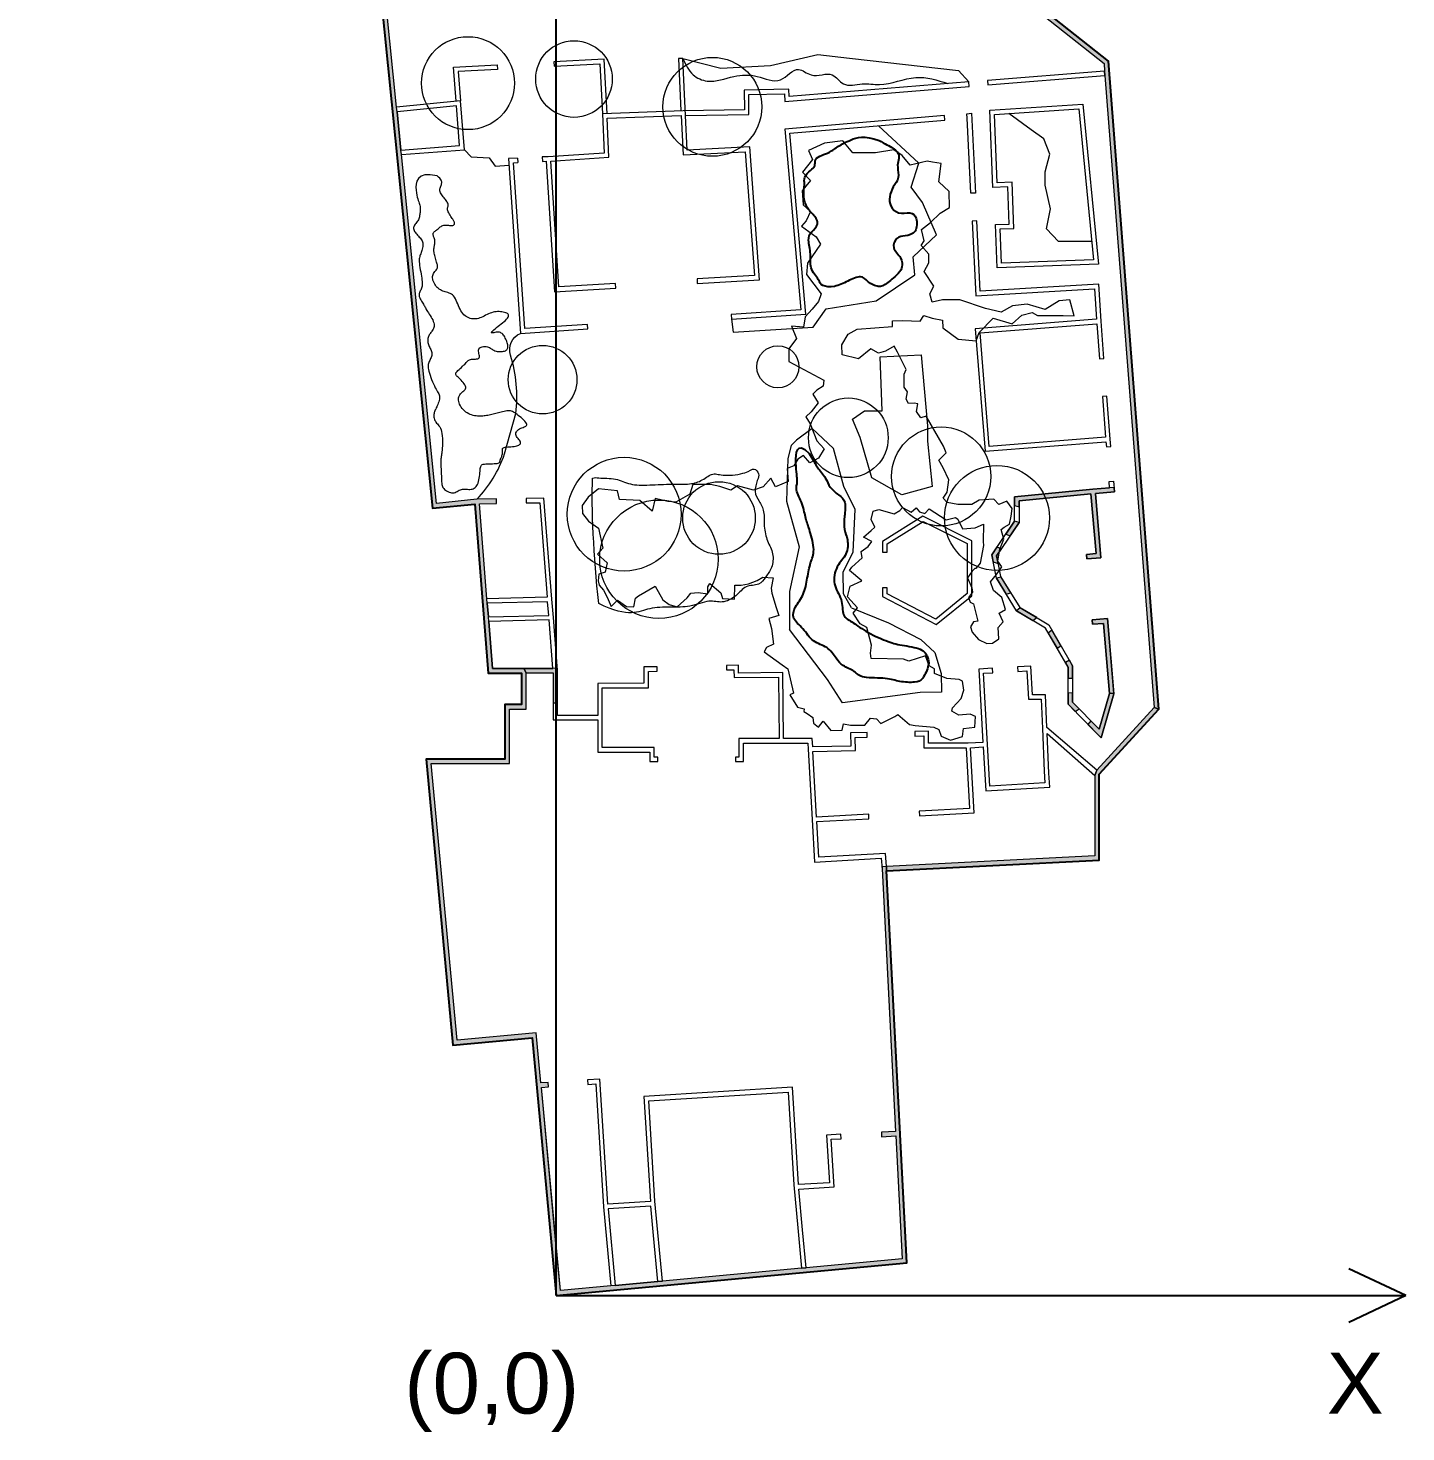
# Model space of a CAD drawing. Header units: inches. Extents: x -96184 to 48361, y -29700 to 243426.
# Drawn here: x -34528 to 47152, y -29700 to 53548 of the extents above; entities that cross this region are included whole.
import ezdxf

# ---------------------------------------------------------------- set-up
doc = ezdxf.new("R2010")
doc.units = ezdxf.units.IN
doc.header["$MEASUREMENT"] = 0
doc.layers.get('0').update_dxf_attribs({"color": 255})
for name, color, linetype, lineweight in [('archi', 7, 'Continuous', 0), ('archiw', 255, 'Continuous', 0), ('plant', 3, 'Continuous', 0), ('road', 50, 'Continuous', 0), ('rock', 30, 'Continuous', 0)]:
    doc.layers.add(name, color=color, linetype=linetype, lineweight=lineweight)
doc.layers.add('water', color=130, linetype='Continuous')
doc.layers.add('坐标系', color=7, linetype='Continuous')
doc.styles.get("Standard").update_dxf_attribs({"font": 'arial.ttf'})

msp = doc.modelspace()

# ---------------------------------------------------------------- hatches: boundary and pattern name
at = {"layer": 'archiw'}
h = msp.add_hatch(color=256, dxfattribs=at)
h.dxf.hatch_style = 1
h.paths.add_polyline_path([(14378, 202440), (7657, 202694), (3907, 202835), (-1072, 203023), (-3216, 203104), (-3216, 202836), (-1211, 202760), (-944, 202750), (3769, 202573), (4037, 202563), (7518, 202431), (7785, 202421), (14141, 202182), (15054, 194859), (15088, 194590), (15392, 192151), (15425, 191885), (15975, 187479), (18720, 165476), (18747, 165210), (19222, 158784), (19242, 158517), (19460, 155567), (19479, 155300), (19698, 152342), (19718, 152075), (19994, 148335), (20014, 148068), (20220, 145283), (20240, 145016), (20550, 140818), (20570, 140549), (20837, 140568), (20825, 140722), (20497, 145169), (20271, 148225), (19974, 152232), (19736, 155453), (19498, 158670), (19003, 165366), (16259, 187362), (15675, 192041), (15339, 194737)])
h.paths.add_polyline_path([(22041, 124284), (21361, 133477), (20913, 139545), (20837, 140568), (20570, 140549), (20657, 139371), (21765, 124397), (25590, 72669), (25837, 70484), (25867, 70218), (26617, 63577), (26892, 63525), (26117, 70382), (25856, 72693)])
h.paths.add_polyline_path([(29565, 50888), (29511, 51582), (24350, 55690), (24157, 58358), (25523, 60938), (26892, 63525), (26617, 63577), (25322, 61129), (25176, 60853), (23885, 58416), (24092, 55554), (29254, 51445), (29289, 51000), (29309, 50733), (32229, 13257), (32504, 13162)])
h.paths.add_polyline_path([(32504, 13162), (32229, 13257), (28823, 9535), (28701, 9222), (28701, 4465), (16355, 3832), (16369, 3565), (28968, 4211), (28968, 9298)])
h = msp.add_hatch(color=256, dxfattribs=at)
h.dxf.hatch_style = 1
h.paths.add_polyline_path([(-10633, 9936), (-5999, 9936), (-5999, 13163), (-5010, 13163), (-5010, 15305), (-5144, 15572), (-6998, 15572), (-7220, 18363), (-7241, 18630), (-7306, 19438), (-7327, 19704), (-7775, 25341), (-6754, 25359), (-6758, 25626), (-7928, 25606), (-10312, 25365), (-12400, 46045), (-12427, 46311), (-12656, 48586), (-12683, 48852), (-13277, 54728), (-13303, 54995), (-13815, 60065), (-13842, 60331), (-14058, 62470), (-14197, 64088), (-14353, 64080), (-14395, 63537), (-14418, 63535), (-14336, 62579), (-20880, 62017), (-20982, 63076), (-28952, 62328), (-28884, 61287), (-34252, 60936), (-32517, 69789), (-32779, 69840), (-34528, 60918), (-34511, 60651), (-34408, 60658), (-28600, 61038), (-28669, 62086), (-21222, 62785), (-21121, 61728), (-14311, 62313), (-14095, 60174), (-13556, 54838), (-12936, 48692), (-12680, 46154), (-10551, 25072), (-8042, 25326), (-7583, 19557), (-7498, 18482), (-7245, 15304), (-5277, 15304), (-5277, 13431), (-6266, 13431), (-6266, 10203), (-10926, 10203), (-9341, -6764), (-4644, -6326), (-4380, -9155), (-3216, -21613), (-3216, -18739), (-4101, -9268), (-3675, -9241), (-3691, -8974), (-4125, -9001), (-4403, -6034), (-9100, -6473)])
h = msp.add_hatch(color=0, dxfattribs=at)
h.dxf.hatch_style = 1
h.paths.add_polyline_path([(29869, 26039), (29848, 26306), (29582, 26285), (28588, 26207), (23955, 25758), (23955, 25234), (24223, 25152), (24223, 25516), (28478, 25928), (28782, 22384), (28214, 22336), (28237, 22069), (29071, 22141), (28744, 25952)])
h.paths.add_polyline_path([(24223, 24220), (23955, 24302), (23432, 23530), (23699, 23448)])
h.paths.add_polyline_path([(23176, 22677), (22909, 22759), (22604, 22309), (22685, 21895), (22975, 21806), (22888, 22251)])
h.paths.add_polyline_path([(23150, 20989), (22874, 20928), (23460, 19982), (23724, 20062)])
h.paths.add_polyline_path([(24287, 19177), (24069, 18996), (25044, 18409), (25264, 18589)])
h.paths.add_polyline_path([(26160, 17842), (25948, 17675), (26475, 16771), (26699, 16916)])
h.paths.add_polyline_path([(27389, 15731), (27199, 16058), (26969, 15921), (27122, 15659), (27122, 14992), (27389, 15007)])
h.paths.add_polyline_path([(27389, 14122), (27122, 14116), (27122, 13465), (27547, 13031), (27780, 13175), (27389, 13574)])
h.paths.add_polyline_path([(29843, 14067), (29840, 14102), (29573, 14093), (28959, 11970), (28470, 12470), (28303, 12258), (29088, 11456)])
h.paths.add_polyline_path([(29460, 18536), (28547, 18458), (28570, 18191), (29217, 18247), (29573, 14093), (29840, 14102)])
h = msp.add_hatch(color=0, dxfattribs=at)
h.dxf.hatch_style = 1
h.paths.add_polyline_path([(-3151, 15583), (-3420, 15581), (-5144, 15572), (-5010, 15305), (-3409, 15314), (-3409, 13540), (-3141, 13540), (-3141, 15453)])
h = msp.add_hatch(color=256, dxfattribs=at)
h.dxf.hatch_style = 1
h.paths.add_polyline_path([(17167, -12004), (16369, 3565), (16355, 3832), (16086, 3813), (16095, 3684), (16894, -11884), (16055, -11927), (16068, -12194), (16907, -12151), (17280, -19430), (11596, -19961), (11330, -19993), (11330, -19986), (3075, -20757), (2809, -20782), (284, -21018), (17, -21043), (-2974, -21322), (-3216, -18739), (-3216, -21613), (175, -21297), (2967, -21036), (11488, -20240), (17561, -19673)])

# ---------------------------------------------------------------- linework, layer by layer
for points in [[(-3216, -21613), (17561, -19673), (16369, 3565), (28968, 4211), (28968, 9298), (32504, 13162), (29511, 51582), (24350, 55690), (24157, 58358), (26892, 63525), (25856, 72693), (19003, 165366)], [(-14311, 62313), (-10551, 25072), (-8042, 25326), (-7245, 15304), (-5277, 15304), (-5277, 13431), (-6266, 13431), (-6266, 10203), (-10926, 10203), (-9341, -6764), (-4644, -6326), (-3216, -21613)]]:
    msp.add_lwpolyline(points)
at = {"layer": 'archi'}
for points in [[(-13556, 54838), (-12936, 48692), (-12680, 46154), (-10551, 25072), (-8042, 25326), (-7583, 19557), (-7498, 18482), (-7245, 15304), (-5277, 15304), (-5277, 13431), (-6266, 13431), (-6266, 10203), (-10926, 10203), (-9341, -6764), (-4644, -6326), (-4380, -9155), (-3216, -21613), (175, -21297), (2967, -21036), (11488, -20240), (17561, -19673), (17167, -12004), (16369, 3565), (28968, 4211), (28968, 9298), (32504, 13162), (29565, 50888), (29511, 51582), (24350, 55690)], [(24092, 55554), (29254, 51445), (29289, 51000), (22345, 50440), (22366, 50174), (29309, 50733), (32229, 13257), (28823, 9535), (25863, 12078), (25776, 14016), (25022, 14016), (24926, 15715), (24124, 15669), (24140, 15402), (24675, 15433), (24770, 13749), (25521, 13749), (25599, 12009), (25712, 9490), (25752, 8783), (22493, 8599), (22354, 11066), (22115, 15288), (22656, 15319), (22641, 15586), (21833, 15540), (22079, 11185), (21201, 11135), (18850, 11135), (18850, 11846), (18034, 11829), (18049, 11562), (18582, 11573), (18582, 10868), (21078, 10868), (21281, 7270), (18301, 7102), (18316, 6835), (21563, 7018), (21345, 10876), (22094, 10918), (22241, 8317), (26034, 8531), (25987, 9356), (25880, 11712), (28701, 9222), (28701, 4465), (16353, 3832), (16300, 4598), (12353, 4376), (12234, 6492), (15318, 6666), (15303, 6933), (12219, 6759), (11999, 10655), (14523, 10707), (14507, 11489), (15209, 11504), (15204, 11771), (14234, 11751), (14250, 10968), (11984, 10922), (11958, 11413), (10261, 11411), (10221, 15328), (7592, 15301), (7579, 15767), (6874, 15754), (6879, 15487), (7319, 15495), (7333, 15030), (9956, 15058), (9994, 11411), (7612, 11411), (7612, 10321), (7412, 10321), (7412, 10054), (7880, 10054), (7880, 11144), (10129, 11144), (11705, 11146), (11724, 10779), (11959, 6610), (12101, 4094), (16051, 4317), (16095, 3684), (16894, -11884), (16055, -11927), (16068, -12194), (16907, -12151), (17280, -19430), (11596, -19961), (11385, -17711), (11160, -15301), (13258, -15171), (13082, -12347), (13663, -12317), (13649, -12050), (12798, -12094), (12974, -14921), (11140, -15035), (10780, -9263), (1981, -9811), (2370, -16037), (-163, -16195), (-625, -8783), (-1361, -8829), (-1344, -9096), (-875, -9066), (-421, -16347), (17, -21043), (-2974, -21322), (-4101, -9268), (-3675, -9241), (-3691, -8974), (-4125, -9001), (-4403, -6034), (-9100, -6473), (-10633, 9936), (-5999, 9936), (-5999, 13163), (-5010, 13163), (-5010, 15305), (-3409, 15314), (-3409, 12522), (-755, 12522), (-755, 10619), (2321, 10619), (2321, 10054), (2798, 10054), (2798, 10321), (2588, 10321), (2588, 10886), (-487, 10886), (-487, 12656), (-487, 14422), (2243, 14425), (2242, 15400), (2769, 15410), (2764, 15677), (1975, 15663), (1976, 14692), (-755, 14689), (-755, 12790), (-3141, 12790), (-3141, 15453), (-3389, 18599), (-3474, 19675), (-3947, 25675), (-5008, 25656), (-5004, 25389), (-4194, 25403), (-3752, 19795), (-7327, 19704), (-7775, 25341), (-6754, 25359), (-6758, 25626), (-7928, 25606), (-10312, 25365), (-12400, 46045), (-8664, 46335), (-8889, 49235), (-12683, 48852), (-13277, 54728)], [(-208, 48472), (-380, 51714), (-3359, 51551), (-3344, 51284), (-633, 51432), (-475, 48457)], [(4449, 48372), (4288, 51753), (4026, 51741), (4172, 48633)], [(-9156, 49214), (-9312, 51225), (-6724, 51367), (-6709, 51100), (-9025, 50973), (-8889, 49235)], [(29309, 50733), (29289, 51000)], [(-4040, 45639), (-3812, 45649), (-3316, 37915), (312, 38127), (297, 38394), (-3066, 38197), (-3545, 45663), (-99, 45884), (-196, 48200), (4182, 48365), (4298, 46033), (7986, 46203), (8543, 38876), (5129, 38676), (5145, 38410), (8830, 38625), (8251, 46499), (4552, 46301), (4449, 48372), (8208, 48432), (8190, 49601), (10316, 49656), (10335, 49204), (21269, 50085), (21247, 50352), (10590, 49493), (10572, 49930), (7918, 49861), (7937, 48695), (4305, 48638), (-475, 48457), (-377, 46135), (-3694, 45922), (-4051, 45906)], [(-12656, 48586), (-12683, 48852)], [(-12400, 46045), (-12427, 46311)], [(-5513, 45842), (-6040, 45819), (-5334, 35442), (-1338, 35714), (-1356, 35980), (-5086, 35726), (-5755, 45564), (-5501, 45575)], [(-5513, 45842), (-5501, 45575)], [(-4051, 45906), (-4040, 45639)], [(-7306, 19438), (-7327, 19704)], [(-7220, 18363), (-7241, 18630)], [(32504, 13162), (32229, 13257)], [(28701, 9222), (28823, 9535)], [(16355, 3832), (16086, 3813)], [(16369, 3565), (16355, 3832)], [(11330, -19993), (11596, -19961)], [(2809, -20782), (3075, -20757)], [(284, -21018), (17, -21043)]]:
    msp.add_lwpolyline(points, dxfattribs=at)
for points in [[(-9134, 48941), (-12656, 48586), (-12427, 46311), (-8951, 46580)], [(19797, 48359), (10339, 47551), (11279, 36840), (7160, 36560), (7178, 36293), (11569, 36592), (10628, 47307), (19820, 48092)], [(21144, 48205), (21121, 48472), (21397, 48495), (21629, 43765), (21362, 43752)], [(22830, 41892), (23625, 41919), (23550, 44129), (22663, 44099), (22487, 48671), (28004, 49038), (28934, 39546), (22916, 39329)], [(23106, 41634), (23901, 41661), (23809, 44405), (22920, 44375), (22764, 48422), (27763, 48754), (28640, 39803), (23174, 39606)], [(21710, 42116), (21443, 42103), (21660, 37673), (28700, 38084), (28805, 36284), (21618, 35715), (22204, 28458), (29369, 29016), (29392, 28722), (29658, 28743), (29625, 29170), (29427, 31711), (29161, 31691), (29348, 29283), (22449, 28745), (21906, 35470), (28824, 36017), (28986, 33932), (29253, 33952), (29080, 36170), (28952, 38366), (21913, 37955)], [(29820, 26674), (29869, 26039), (28744, 25952), (29071, 22141), (28237, 22069), (28214, 22336), (28782, 22384), (28478, 25928), (24223, 25516), (24223, 24220), (22888, 22251), (23127, 21028), (24263, 19192), (25974, 18161), (27389, 15731), (27389, 13574), (28959, 11970), (29573, 14093), (29217, 18247), (28570, 18191), (28547, 18458), (29460, 18536), (29843, 14067), (29088, 11456), (27122, 13465), (27122, 15659), (25778, 17968), (24069, 18996), (22874, 20928), (22604, 22309), (23955, 24302), (23955, 25758), (28588, 26207), (29582, 26285), (29553, 26653)], [(16127, 22474), (16394, 22474), (16394, 22958), (18534, 24290), (21148, 22983), (21148, 20010), (19280, 18491), (16394, 19994), (16394, 20358), (16127, 20358), (16127, 19832), (19313, 18173), (21416, 19883), (21416, 23148), (18520, 24596), (16127, 23107)], [(-3667, 18718), (-3731, 19528), (-7306, 19438), (-7241, 18630)], [(-3420, 15581), (-3646, 18451), (-7220, 18363), (-6998, 15572), (-5144, 15572)], [(2265, -10061), (10530, -9546), (10873, -15052), (11108, -17594), (11330, -19986), (3075, -20757), (2636, -16020)], [(2809, -20782), (2553, -18044), (2390, -16304), (-142, -16462), (284, -21018)]]:
    msp.add_lwpolyline(points, close=True, dxfattribs=at)
at = {"layer": 'archiw'}
for points in [[(29565, 50888), (29511, 51582), (24350, 55690), (24157, 58358), (25523, 60938), (26892, 63525), (26617, 63577), (25322, 61129), (25176, 60853), (23885, 58416), (24092, 55554), (29254, 51445), (29289, 51000), (29309, 50733), (32229, 13257), (32504, 13162), (29565, 50888)], [(29565, 50888), (29511, 51582), (24350, 55690), (24157, 58358), (25523, 60938), (26892, 63525), (26617, 63577), (25322, 61129), (25176, 60853), (23885, 58416), (24092, 55554), (29254, 51445), (29289, 51000), (29309, 50733), (32229, 13257), (32504, 13162), (29565, 50888)], [(29869, 26039), (29848, 26306), (29582, 26285), (28588, 26207), (23955, 25758), (23955, 25234), (24223, 25152), (24223, 25516), (28478, 25928), (28782, 22384), (28214, 22336), (28237, 22069), (29071, 22141), (28744, 25952), (29869, 26039)], [(24223, 24220), (23955, 24302), (23432, 23530), (23699, 23448), (24223, 24220)], [(23176, 22677), (22909, 22759), (22604, 22309), (22685, 21895), (22975, 21806), (22888, 22251), (23176, 22677)], [(23150, 20989), (22874, 20928), (23460, 19982), (23724, 20062), (23150, 20989)], [(24287, 19177), (24069, 18996), (25044, 18409), (25264, 18589), (24287, 19177)], [(29460, 18536), (28547, 18458), (28570, 18191), (29217, 18247), (29573, 14093), (29840, 14102), (29460, 18536)], [(26160, 17842), (25948, 17675), (26475, 16771), (26699, 16916), (26160, 17842)], [(27389, 15731), (27199, 16058), (26969, 15921), (27122, 15659), (27122, 14992), (27389, 15007), (27389, 15731)], [(-3151, 15583), (-3420, 15581), (-5144, 15572), (-5010, 15305), (-3409, 15314), (-3409, 13540), (-3141, 13540), (-3141, 15453), (-3151, 15583)], [(27389, 14122), (27122, 14116), (27122, 13465), (27547, 13031), (27780, 13175), (27389, 13574), (27389, 14122)], [(29843, 14067), (29840, 14102), (29573, 14093), (28959, 11970), (28470, 12470), (28303, 12258), (29088, 11456), (29843, 14067)], [(32504, 13162), (32229, 13257), (28823, 9535), (28701, 9222), (28701, 4465), (16355, 3832), (16369, 3565), (28968, 4211), (28968, 9298), (32504, 13162)], [(32504, 13162), (32229, 13257), (28823, 9535), (28701, 9222), (28701, 4465), (16355, 3832), (16369, 3565), (28968, 4211), (28968, 9298), (32504, 13162)], [(17167, -12004), (16369, 3565), (16355, 3832), (16086, 3813), (16095, 3684), (16894, -11884), (16055, -11927), (16068, -12194), (16907, -12151), (17280, -19430), (11596, -19961), (11330, -19993), (11330, -19986), (3075, -20757), (2809, -20782), (284, -21018), (17, -21043), (-2974, -21322), (-3216, -18739), (-3216, -21613), (175, -21297), (2967, -21036), (11488, -20240), (17561, -19673), (17167, -12004)]]:
    msp.add_lwpolyline(points, close=True, dxfattribs=at)
msp.add_lwpolyline([(-13556, 54838), (-12936, 48692), (-12680, 46154), (-10551, 25072), (-8042, 25326), (-7583, 19557), (-7498, 18482), (-7245, 15304), (-5277, 15304), (-5277, 13431), (-6266, 13431), (-6266, 10203), (-10926, 10203), (-9341, -6764), (-4644, -6326), (-4380, -9155), (-3216, -21613), (-3216, -18739), (-4101, -9268), (-3675, -9241), (-3691, -8974), (-4125, -9001), (-4403, -6034), (-9100, -6473), (-10633, 9936), (-10633, 9936), (-5999, 9936), (-5999, 13163), (-5010, 13163), (-5010, 15305), (-5144, 15572), (-6998, 15572), (-7220, 18363), (-7241, 18630), (-7306, 19438), (-7327, 19704), (-7775, 25341), (-6754, 25359), (-6758, 25626), (-7928, 25606), (-10312, 25365), (-12400, 46045), (-12427, 46311), (-12656, 48586), (-12683, 48852), (-13277, 54728)], dxfattribs=at)
at = {"layer": 'plant'}
for centre, radius in [((-8451, 50282), 2756), ((-2166, 50527), 2272), ((6039, 48878), 2931), ((-4028, 32700), 2035), ((9922, 33464), 1249), ((14097, 29251), 2361), ((19599, 26961), 2938), ((807, 24721), 3373), ((22907, 24498), 3110), ((6430, 24496), 2153), ((2868, 22051), 3512)]:
    msp.add_circle(centre, radius, dxfattribs=at)
at = {"layer": 'road'}
for points in [[(4288, 51753), (6533, 51180), (9483, 51328), (12285, 51987), (14164, 51756), (20632, 51032), (21247, 50352)], [(7178, 36293), (7262, 35518), (12004, 35820), (12785, 36903), (15752, 37365), (18043, 38909), (17936, 39975), (19322, 41288), (18487, 43206), (17830, 44112), (18272, 45530), (15886, 47756)], [(-8664, 46335), (-8253, 45922), (-7199, 45847), (-6847, 45368), (-6014, 45425)], [(19060, 26358), (17260, 25868), (15500, 26885), (14790, 29270), (14351, 30359), (15063, 30845), (16094, 30854), (15994, 34050), (18412, 34177), (18793, 29955), (18793, 29056), (19060, 26358)], [(14287, 19172), (13817, 19996), (13785, 21284), (14382, 22484), (14506, 24991), (13839, 26372), (13222, 28614), (11947, 29805), (11019, 29110), (10717, 28788), (10518, 28033), (10423, 25490), (11185, 22780), (10613, 20140), (10618, 17881)], [(14287, 19172), (16479, 18277), (18398, 17284), (19232, 16512), (19609, 15269), (19616, 14165), (18346, 14157), (13742, 13535), (12859, 14922), (10618, 17881)]]:
    msp.add_lwpolyline(points, dxfattribs=at)
msp.add_lwpolyline([(-7928, 25606, 0.111057), (-6281, 28299), (-5613, 30691, 0.102288), (-5925, 34150, -0.393541), (-5334, 35442)], format="xyb", dxfattribs=at)
msp.add_open_spline([(-1063, 26856), (-1144, 25119), (-995, 22246), (-703, 19422), (212, 18979), (1397, 18743), (2256, 19187), (3590, 19216), (4686, 19187), (5930, 19690), (6582, 19394), (7500, 19838), (7974, 20549), (8863, 20460), (9189, 21022), (9593, 21485), (9700, 22422), (9270, 23098), (9070, 24004), (9147, 24925), (8804, 25493), (8478, 26026), (8715, 26796), (8863, 27092), (8508, 27536), (8152, 27151), (6641, 26944), (6078, 27240), (5456, 26707), (4745, 26470), (3679, 26529), (2286, 26440), (1101, 26440), (360, 26885), (-605, 26835), (-941, 26915), (-1063, 26856)], degree=3, knots=[3.46863, 3.46863, 3.46863, 3.46863, 4, 4, 4, 5, 6, 7, 8, 9, 10, 11, 12, 13, 14, 15, 16, 17, 18, 19, 20, 21, 22, 23, 24, 25, 26, 27, 28, 29, 30, 31, 32, 33, 34, 34.50589, 34.50589, 34.50589, 34.50589], dxfattribs=at)
at = {"layer": 'rock', "color": 30}
for points in [[(28533, 40895), (28533, 40895), (26548, 40895), (25840, 41643), (26083, 42835), (25759, 44229), (25759, 45017), (26042, 46067), (25679, 46977), (24931, 47522), (23619, 48478)], [(18777, 45648), (17767, 45412), (17296, 45984), (16791, 46320), (15715, 46152), (14368, 46152), (13763, 46858), (12686, 46723), (11744, 46286), (11979, 45748), (11374, 45008), (11848, 44508), (11584, 44166), (11360, 43889), (11413, 43060), (11861, 42665), (11597, 42121), (11321, 41792), (12190, 41173), (12454, 40739), (11676, 39607), (11624, 38936), (12494, 37784), (12335, 37337), (11953, 36889), (11545, 36416), (11439, 35810), (10728, 35876), (11031, 35139), (10570, 34520), (10570, 33778), (12652, 32673), (12599, 32317), (12230, 32067), (11993, 31843), (12303, 31328), (11899, 30792), (11569, 30488), (11841, 30084), (12221, 29075), (12658, 28605), (12328, 28045), (11817, 27765), (11438, 28193), (11100, 27988), (10869, 27592), (10465, 27436), (10522, 26665), (9788, 26352), (9508, 26855), (9046, 26344), (8477, 26155), (7518, 26409), (7130, 26145), (6479, 26359), (5927, 26491), (4871, 26475), (4698, 25915), (3864, 25428), (3402, 25469), (2644, 25650), (2462, 24901), (1745, 25543), (537, 25601), (406, 26104), (-708, 26219), (-1318, 25741), (-1680, 25231), (-1664, 24769), (-1309, 24300), (-707, 23892), (-459, 22714), (-764, 22352), (-200, 21835), (-309, 21281), (-701, 21162), (-732, 20775), (-665, 20522), (-417, 20215), (-200, 19802), (43, 19250), (421, 19616), (948, 19245), (1387, 19219), (1475, 19751), (1651, 19885), (2653, 20444), (3091, 19651), (3471, 19362), (3959, 19230), (4538, 19767), (4753, 20031), (5199, 20081), (5769, 19990), (5769, 20419), (5877, 20617), (6547, 20056), (6646, 19726), (7340, 19684), (7365, 20518), (7754, 20510), (8183, 20593), (8702, 20781), (9025, 20988), (9637, 20946), (9530, 20343), (9563, 20029), (9811, 19191), (9968, 18720), (9381, 18530), (9538, 17943), (9655, 17011), (9244, 16812), (9111, 16561), (10172, 15793), (10504, 15554), (10849, 14106), (10637, 14014), (11088, 13285), (11473, 13184), (11457, 13019), (11665, 12905), (11983, 12668), (12035, 12336), (12331, 12102), (12606, 12439), (13058, 11899), (13729, 11920), (13807, 12294), (14217, 12216), (14837, 12213), (15076, 12208), (15414, 12623), (15762, 12587), (16032, 12306), (16848, 12721), (17025, 12851), (17732, 12249), (18064, 12192), (19168, 12101), (19454, 11956), (19594, 11551), (20150, 11328), (20862, 11546), (20919, 12008), (21590, 12085), (21636, 12721), (21325, 12861), (20644, 12809), (20239, 13032), (20265, 13240), (20785, 13794), (20952, 14282), (20863, 14821), (20676, 14920), (19933, 14977), (19200, 15268), (19200, 15558), (18898, 15739), (18674, 16330), (17687, 15998), (17370, 16128), (15458, 16172), (15402, 16488), (15474, 16961), (15201, 18008), (14800, 18216), (14391, 18850), (14633, 19175), (14057, 19813), (14199, 20447), (14892, 20764), (14174, 21381), (14307, 21590), (14912, 22133), (14860, 22508), (15268, 22800), (15482, 23103), (14996, 23359), (15450, 23763), (15670, 23951), (15445, 24405), (15571, 24906), (15900, 25005), (16819, 24734), (17154, 24938), (17305, 25115), (17828, 24833), (18118, 25094), (18308, 24856), (18635, 24768), (18887, 25048), (19888, 24381), (20450, 24528), (20584, 24423), (20859, 23856), (21617, 23903), (22119, 24128), (22093, 23094), (22114, 22874), (21903, 21814), (21648, 21506), (21594, 21506), (21433, 21346), (21165, 20944), (21420, 20355), (21460, 20101), (21228, 19790), (21322, 19502), (21516, 19408), (21768, 18372), (21511, 18330), (21343, 18037), (21433, 17733), (21816, 17293), (22309, 17057), (22634, 17078), (23017, 17324), (22975, 17995), (23280, 18330), (23033, 18849), (23411, 19070), (23196, 19786), (22708, 20206), (22519, 20714), (22871, 21144), (23202, 21602), (22960, 21927), (23018, 22304), (23086, 22640), (23317, 23235), (23149, 23817), (23338, 23948), (23642, 24126), (23758, 24606), (23810, 25062), (23501, 25492), (23023, 25287), (22714, 25617), (21863, 25555), (21423, 25292), (20579, 25296), (19958, 25421), (19715, 25681), (19950, 26025), (20059, 26755), (19722, 27479), (19471, 27932), (19890, 28351), (19748, 28753), (18705, 30544), (18403, 30427), (18135, 30812), (18210, 31265), (17992, 31299), (17665, 31282), (17530, 31542), (17597, 31969), (17417, 32262), (17409, 33028), (17527, 33298), (17004, 34322), (16819, 34676), (16296, 34381), (15883, 34271), (15427, 34532), (14694, 33943), (13733, 34170), (13707, 34768), (14078, 35391), (14627, 35703), (16717, 35846), (16717, 36183), (17333, 36217), (18362, 36175), (18572, 36495), (19070, 36343), (19677, 36234), (19694, 35770), (20604, 35097), (21667, 35004), (21861, 35501), (22674, 36346), (23812, 36009), (24377, 36532), (24992, 36675), (25304, 36498), (26839, 36498), (27479, 36489), (27235, 37441), (26586, 37365), (25768, 36868), (24689, 37180), (23829, 37071), (23163, 36708), (22235, 36919), (20701, 37433), (19688, 37433), (19073, 37290), (18929, 37795), (19174, 38242), (18591, 39113), (18878, 39619), (18878, 40141), (18422, 40654), (18591, 40932), (18439, 41601), (18970, 42014), (19535, 42570), (20100, 42915), (20066, 43850), (19457, 44430), (19605, 45522), (19093, 45589), (18777, 45648)], [(-10273, 44788), (-10690, 44850), (-11006, 44836), (-11234, 44760), (-11387, 44636), (-11480, 44478), (-11525, 44300), (-11536, 44116), (-11527, 43941), (-11508, 43784), (-11484, 43648), (-11456, 43528), (-11426, 43424), (-11395, 43331), (-11366, 43249), (-11339, 43175), (-11317, 43105), (-11300, 43039), (-11288, 42975), (-11282, 42912), (-11279, 42851), (-11279, 42791), (-11282, 42731), (-11287, 42671), (-11294, 42611), (-11300, 42549), (-11309, 42487), (-11319, 42425), (-11332, 42363), (-11348, 42302), (-11368, 42242), (-11393, 42183), (-11423, 42127), (-11459, 42072), (-11499, 42019), (-11540, 41968), (-11580, 41918), (-11617, 41868), (-11647, 41818), (-11669, 41767), (-11681, 41714), (-11680, 41661), (-11667, 41606), (-11645, 41549), (-11614, 41493), (-11576, 41436), (-11533, 41379), (-11486, 41322), (-11437, 41267), (-11387, 41212), (-11337, 41158), (-11290, 41104), (-11246, 41049), (-11207, 40992), (-11173, 40933), (-11147, 40871), (-11130, 40806), (-11122, 40737), (-11122, 40664), (-11130, 40590), (-11143, 40515), (-11162, 40440), (-11183, 40367), (-11207, 40297), (-11231, 40231), (-11255, 40170), (-11277, 40111), (-11297, 40053), (-11314, 39993), (-11327, 39928), (-11336, 39857), (-11340, 39777), (-11338, 39685), (-11330, 39581), (-11316, 39465), (-11298, 39342), (-11277, 39215), (-11255, 39086), (-11233, 38960), (-11212, 38838), (-11194, 38724), (-11179, 38621), (-11168, 38529), (-11162, 38445), (-11160, 38369), (-11163, 38300), (-11171, 38236), (-11183, 38176), (-11201, 38120), (-11223, 38066), (-11249, 38013), (-11276, 37961), (-11302, 37909), (-11324, 37856), (-11340, 37802), (-11349, 37745), (-11348, 37686), (-11335, 37624), (-11312, 37560), (-11282, 37494), (-11246, 37428), (-11206, 37363), (-11166, 37299), (-11126, 37237), (-11089, 37179), (-11058, 37124), (-11029, 37073), (-11003, 37023), (-10978, 36973), (-10951, 36921), (-10922, 36866), (-10888, 36806), (-10848, 36740), (-10801, 36666), (-10749, 36587), (-10695, 36502), (-10641, 36415), (-10589, 36327), (-10543, 36240), (-10505, 36154), (-10476, 36073), (-10461, 35996), (-10456, 35925), (-10462, 35859), (-10476, 35797), (-10498, 35739), (-10524, 35684), (-10555, 35632), (-10588, 35583), (-10622, 35535), (-10656, 35490), (-10690, 35445), (-10721, 35399), (-10751, 35354), (-10778, 35306), (-10800, 35257), (-10818, 35205), (-10830, 35149), (-10837, 35090), (-10838, 35029), (-10834, 34967), (-10826, 34904), (-10812, 34841), (-10794, 34778), (-10772, 34717), (-10746, 34657), (-10717, 34599), (-10687, 34542), (-10658, 34486), (-10632, 34430), (-10611, 34374), (-10596, 34317), (-10589, 34259), (-10592, 34199), (-10603, 34139), (-10620, 34077), (-10642, 34015), (-10668, 33953), (-10695, 33892), (-10722, 33832), (-10748, 33772), (-10770, 33715), (-10788, 33657), (-10802, 33597), (-10809, 33533), (-10811, 33463), (-10806, 33385), (-10792, 33297), (-10770, 33198), (-10740, 33086), (-10701, 32964), (-10657, 32836), (-10607, 32705), (-10555, 32574), (-10500, 32448), (-10445, 32330), (-10392, 32224), (-10341, 32132), (-10293, 32052), (-10250, 31982), (-10213, 31919), (-10181, 31860), (-10157, 31803), (-10140, 31745), (-10133, 31682), (-10135, 31614), (-10145, 31541), (-10163, 31464), (-10186, 31385), (-10213, 31306), (-10243, 31228), (-10274, 31154), (-10306, 31083), (-10336, 31019), (-10365, 30959), (-10391, 30904), (-10415, 30851), (-10435, 30799), (-10452, 30748), (-10465, 30696), (-10473, 30643), (-10476, 30586), (-10475, 30527), (-10468, 30467), (-10456, 30407), (-10438, 30346), (-10415, 30287), (-10386, 30229), (-10352, 30175), (-10311, 30123), (-10267, 30072), (-10221, 30019), (-10173, 29962), (-10127, 29896), (-10084, 29820), (-10046, 29731), (-10015, 29625), (-9991, 29502), (-9974, 29364), (-9964, 29218), (-9960, 29067), (-9960, 28918), (-9965, 28774), (-9972, 28641), (-9982, 28524), (-9992, 28426), (-10004, 28343), (-10015, 28272), (-10026, 28206), (-10036, 28141), (-10045, 28073), (-10052, 27995), (-10056, 27903), (-10057, 27794), (-10056, 27670), (-10052, 27536), (-10047, 27395), (-10042, 27252), (-10035, 27112), (-10029, 26977), (-10024, 26854), (-10019, 26744), (-10015, 26647), (-10008, 26562), (-9998, 26486), (-9983, 26418), (-9961, 26357), (-9932, 26300), (-9892, 26247), (-9843, 26194), (-9784, 26145), (-9718, 26100), (-9647, 26060), (-9572, 26027), (-9496, 26003), (-9420, 25989), (-9347, 25987), (-9278, 25997), (-9212, 26017), (-9149, 26044), (-9087, 26075), (-9026, 26109), (-8964, 26141), (-8901, 26169), (-8836, 26189), (-8767, 26202), (-8696, 26206), (-8624, 26205), (-8550, 26201), (-8476, 26197), (-8403, 26193), (-8332, 26193), (-8263, 26199), (-8197, 26213), (-8135, 26235), (-8077, 26266), (-8023, 26306), (-7973, 26356), (-7928, 26415), (-7889, 26484), (-7855, 26565), (-7826, 26655), (-7803, 26754), (-7785, 26858), (-7769, 26964), (-7757, 27070), (-7747, 27173), (-7738, 27269), (-7729, 27356), (-7720, 27432), (-7709, 27497), (-7693, 27552), (-7671, 27597), (-7641, 27633), (-7601, 27661), (-7548, 27682), (-7481, 27697), (-7398, 27706), (-7304, 27711), (-7201, 27714), (-7096, 27715), (-6991, 27716), (-6891, 27718), (-6801, 27724), (-6724, 27734), (-6664, 27750), (-6619, 27770), (-6588, 27794), (-6567, 27820), (-6555, 27846), (-6549, 27873), (-6546, 27898), (-6544, 27920), (-6541, 27938), (-6537, 27954), (-6531, 27969), (-6524, 27984), (-6516, 28000), (-6506, 28019), (-6495, 28042), (-6482, 28071), (-6468, 28107), (-6453, 28148), (-6439, 28194), (-6425, 28242), (-6413, 28292), (-6403, 28343), (-6397, 28392), (-6395, 28439), (-6396, 28482), (-6400, 28521), (-6404, 28557), (-6403, 28589), (-6396, 28617), (-6381, 28641), (-6353, 28661), (-6310, 28678), (-6251, 28690), (-6178, 28700), (-6094, 28708), (-6003, 28715), (-5908, 28722), (-5812, 28730), (-5720, 28741), (-5633, 28755), (-5556, 28772), (-5490, 28794), (-5434, 28819), (-5390, 28849), (-5359, 28882), (-5340, 28919), (-5335, 28960), (-5343, 29004), (-5366, 29052), (-5400, 29102), (-5441, 29155), (-5484, 29210), (-5528, 29267), (-5566, 29324), (-5597, 29381), (-5615, 29438), (-5618, 29494), (-5606, 29549), (-5582, 29602), (-5546, 29652), (-5501, 29699), (-5448, 29743), (-5388, 29782), (-5323, 29816), (-5256, 29845), (-5188, 29870), (-5124, 29894), (-5066, 29918), (-5018, 29945), (-4983, 29975), (-4964, 30011), (-4964, 30055), (-4985, 30108), (-5025, 30168), (-5081, 30234), (-5149, 30304), (-5225, 30376), (-5306, 30447), (-5388, 30516), (-5468, 30581), (-5543, 30639), (-5613, 30691), (-5680, 30737), (-5745, 30775), (-5809, 30806), (-5873, 30830), (-5939, 30846), (-6008, 30854), (-6080, 30854), (-6155, 30848), (-6233, 30836), (-6313, 30819), (-6395, 30799), (-6477, 30777), (-6560, 30753), (-6643, 30730), (-6725, 30708), (-6806, 30686), (-6887, 30666), (-6966, 30647), (-7045, 30630), (-7123, 30613), (-7200, 30597), (-7276, 30583), (-7351, 30570), (-7425, 30558), (-7500, 30548), (-7575, 30540), (-7651, 30535), (-7729, 30533), (-7808, 30534), (-7890, 30539), (-7974, 30548), (-8060, 30562), (-8148, 30581), (-8235, 30606), (-8323, 30638), (-8409, 30677), (-8493, 30723), (-8574, 30778), (-8651, 30842), (-8723, 30913), (-8790, 30990), (-8850, 31070), (-8902, 31154), (-8946, 31238), (-8979, 31322), (-9002, 31403), (-9014, 31481), (-9014, 31555), (-9005, 31624), (-8987, 31690), (-8960, 31751), (-8927, 31809), (-8888, 31861), (-8844, 31910), (-8795, 31954), (-8746, 31994), (-8698, 32034), (-8654, 32073), (-8617, 32114), (-8591, 32157), (-8577, 32205), (-8578, 32258), (-8597, 32319), (-8631, 32384), (-8677, 32454), (-8733, 32525), (-8794, 32596), (-8858, 32665), (-8922, 32730), (-8982, 32790), (-9037, 32843), (-9084, 32890), (-9122, 32933), (-9149, 32974), (-9166, 33013), (-9170, 33053), (-9161, 33095), (-9137, 33142), (-9097, 33193), (-9045, 33248), (-8983, 33307), (-8915, 33368), (-8844, 33429), (-8773, 33491), (-8707, 33551), (-8647, 33608), (-8596, 33662), (-8553, 33711), (-8515, 33756), (-8479, 33796), (-8443, 33831), (-8403, 33859), (-8356, 33882), (-8301, 33898), (-8236, 33907), (-8162, 33912), (-8085, 33915), (-8009, 33919), (-7937, 33926), (-7874, 33940), (-7823, 33963), (-7789, 33997), (-7773, 34045), (-7774, 34104), (-7785, 34171), (-7801, 34243), (-7817, 34317), (-7828, 34389), (-7830, 34457), (-7816, 34517), (-7783, 34566), (-7734, 34606), (-7672, 34635), (-7601, 34655), (-7524, 34666), (-7444, 34668), (-7367, 34662), (-7295, 34648), (-7230, 34627), (-7172, 34600), (-7119, 34569), (-7069, 34536), (-7019, 34502), (-6968, 34469), (-6914, 34439), (-6853, 34413), (-6786, 34392), (-6713, 34377), (-6637, 34368), (-6560, 34363), (-6483, 34365), (-6409, 34371), (-6341, 34381), (-6279, 34397), (-6226, 34417), (-6183, 34441), (-6147, 34470), (-6120, 34505), (-6101, 34544), (-6088, 34588), (-6083, 34639), (-6085, 34694), (-6093, 34756), (-6106, 34821), (-6125, 34890), (-6148, 34961), (-6175, 35031), (-6205, 35101), (-6237, 35169), (-6271, 35232), (-6307, 35291), (-6344, 35344), (-6384, 35390), (-6427, 35431), (-6474, 35463), (-6526, 35489), (-6583, 35506), (-6647, 35514), (-6716, 35514), (-6788, 35507), (-6859, 35496), (-6926, 35485), (-6984, 35476), (-7030, 35472), (-7060, 35476), (-7071, 35490), (-7059, 35516), (-7027, 35555), (-6977, 35603), (-6913, 35660), (-6838, 35723), (-6754, 35791), (-6665, 35862), (-6574, 35935), (-6483, 36007), (-6395, 36079), (-6312, 36149), (-6236, 36217), (-6170, 36282), (-6115, 36344), (-6074, 36401), (-6048, 36454), (-6040, 36502), (-6049, 36544), (-6072, 36582), (-6109, 36615), (-6157, 36643), (-6216, 36668), (-6282, 36688), (-6355, 36705), (-6434, 36718), (-6516, 36727), (-6603, 36732), (-6691, 36732), (-6782, 36726), (-6873, 36714), (-6964, 36696), (-7055, 36671), (-7144, 36638), (-7232, 36600), (-7319, 36559), (-7405, 36515), (-7490, 36471), (-7575, 36429), (-7660, 36391), (-7745, 36358), (-7830, 36333), (-7915, 36314), (-8000, 36303), (-8084, 36300), (-8167, 36304), (-8249, 36316), (-8329, 36335), (-8406, 36363), (-8481, 36398), (-8552, 36440), (-8621, 36491), (-8687, 36550), (-8750, 36617), (-8810, 36693), (-8866, 36777), (-8919, 36870), (-8968, 36971), (-9015, 37077), (-9060, 37187), (-9105, 37295), (-9151, 37401), (-9199, 37499), (-9251, 37588), (-9306, 37663), (-9366, 37724), (-9431, 37771), (-9500, 37808), (-9571, 37837), (-9645, 37860), (-9719, 37881), (-9794, 37902), (-9869, 37925), (-9942, 37953), (-10013, 37987), (-10082, 38026), (-10149, 38070), (-10212, 38119), (-10272, 38174), (-10327, 38233), (-10378, 38297), (-10424, 38366), (-10465, 38439), (-10499, 38515), (-10525, 38591), (-10544, 38667), (-10553, 38742), (-10553, 38814), (-10543, 38882), (-10521, 38945), (-10491, 39004), (-10456, 39059), (-10416, 39109), (-10376, 39157), (-10338, 39202), (-10305, 39246), (-10278, 39287), (-10261, 39328), (-10253, 39369), (-10251, 39411), (-10257, 39456), (-10267, 39503), (-10282, 39555), (-10299, 39611), (-10318, 39675), (-10339, 39744), (-10359, 39819), (-10379, 39897), (-10398, 39976), (-10416, 40053), (-10433, 40126), (-10447, 40193), (-10459, 40252), (-10467, 40302), (-10473, 40343), (-10476, 40378), (-10477, 40410), (-10475, 40440), (-10471, 40471), (-10465, 40505), (-10457, 40544), (-10448, 40589), (-10438, 40641), (-10429, 40697), (-10420, 40757), (-10414, 40818), (-10412, 40879), (-10413, 40940), (-10420, 40997), (-10432, 41052), (-10449, 41102), (-10468, 41150), (-10486, 41194), (-10503, 41236), (-10516, 41275), (-10524, 41312), (-10523, 41347), (-10513, 41380), (-10494, 41413), (-10468, 41444), (-10436, 41476), (-10399, 41507), (-10358, 41540), (-10315, 41573), (-10271, 41608), (-10228, 41645), (-10183, 41682), (-10138, 41719), (-10091, 41754), (-10042, 41786), (-9991, 41814), (-9935, 41837), (-9876, 41853), (-9812, 41862), (-9746, 41864), (-9678, 41862), (-9610, 41857), (-9545, 41851), (-9484, 41846), (-9428, 41843), (-9379, 41843), (-9339, 41849), (-9307, 41860), (-9283, 41875), (-9265, 41893), (-9253, 41915), (-9246, 41938), (-9244, 41962), (-9245, 41987), (-9249, 42013), (-9256, 42039), (-9267, 42066), (-9281, 42097), (-9300, 42131), (-9323, 42169), (-9351, 42213), (-9383, 42263), (-9421, 42320), (-9462, 42383), (-9504, 42449), (-9546, 42516), (-9584, 42584), (-9618, 42649), (-9645, 42710), (-9663, 42765), (-9671, 42813), (-9670, 42855), (-9663, 42891), (-9652, 42924), (-9639, 42955), (-9628, 42986), (-9619, 43017), (-9616, 43051), (-9620, 43088), (-9632, 43129), (-9651, 43172), (-9675, 43219), (-9705, 43268), (-9740, 43320), (-9780, 43374), (-9823, 43429), (-9869, 43486), (-9917, 43544), (-9964, 43603), (-10008, 43662), (-10048, 43721), (-10081, 43780), (-10107, 43839), (-10122, 43897), (-10125, 43953), (-10119, 44009), (-10105, 44063), (-10086, 44117), (-10065, 44170), (-10044, 44222), (-10025, 44273), (-10011, 44323), (-10004, 44373), (-10005, 44424), (-10017, 44476), (-10039, 44530), (-10075, 44587), (-10125, 44649), (-10191, 44715), (-10273, 44788)]]:
    msp.add_lwpolyline(points, dxfattribs=at)
at = {"layer": 'rock'}
msp.add_open_spline([(4288, 51753), (4450, 51393), (4741, 50747), (5964, 50204), (7236, 50765), (8693, 50817), (10072, 50091), (11013, 51438), (11993, 50482), (13112, 51105), (13809, 49977), (14911, 50339), (16324, 50045), (18019, 50883), (19371, 50472), (20004, 50252)], degree=3, knots=[0, 0, 0, 0, 1030.808733, 1851.318514, 3296.374822, 4540.684884, 5784.653364, 6896.122247, 7619.18596, 8750.921427, 9504.863613, 10510.40092, 11421.134375, 13399.698557, 15146.469829, 15146.469829, 15146.469829, 15146.469829], dxfattribs=at)
at = {"layer": 'water'}
for points in [[(15933, 46885), (15036, 47205), (14139, 46906), (13499, 46543), (12965, 46159), (12516, 46010), (12068, 45796), (12174, 45327), (11875, 45156), (11427, 44708), (11534, 44302), (11384, 43598), (11640, 42850), (12153, 42359), (12388, 41933), (11875, 41442), (11662, 41036), (11918, 40139), (11768, 39307), (12409, 38581), (12452, 38240), (13285, 38154), (14054, 38539), (14908, 38944), (15207, 38496), (15912, 38112), (16382, 38389), (17172, 39072), (17279, 39328), (17322, 39926), (16617, 40502), (16959, 41185), (17428, 41207), (18176, 41356), (18176, 42381), (17813, 42658), (17023, 42488), (16553, 43000), (16510, 43534), (16724, 44153), (17151, 44644), (16980, 45348), (17065, 45711), (17151, 46095), (16660, 46522), (16318, 46650), (15933, 46885), (15933, 46885)], [(11771, 28330), (11019, 29110), (10937, 27532), (11146, 26560), (10903, 26248), (11423, 25311), (11562, 24409), (11805, 23819), (12153, 22500), (11840, 21910), (11666, 20939), (11493, 19932), (10903, 19238), (10729, 18510), (11423, 17989), (11979, 17087), (12882, 16913), (13403, 16115), (13715, 15733), (14514, 15421), (14826, 14970), (16458, 15039), (17083, 14762), (18125, 14727), (18507, 14866), (18923, 15838), (18819, 16219), (18541, 16775), (17187, 16948), (16423, 17156), (15034, 17781), (14271, 18406), (13715, 18614), (13784, 19724), (13125, 20522), (13368, 21702), (14062, 22292), (14097, 23298), (13819, 23750), (13854, 24582), (13993, 25519), (13541, 25832), (12951, 26317), (12812, 26838), (12187, 27567), (12153, 27706), (11771, 28330)]]:
    msp.add_open_spline(points, degree=3, dxfattribs=at)
at = {"layer": '坐标系'}
for points in [[(-3216, -21613), (-3216, 243426)], [(47152, -21613), (43764, -20019)], [(-3216, -21613), (47152, -21613)], [(47152, -21613), (43764, -23208)]]:
    msp.add_lwpolyline(points, dxfattribs=at)

# ---------------------------------------------------------------- texts
at = {"layer": '坐标系', "lineweight": 53}
for s, height, p in [('(0,0)', 3609.4, (-12226, -28614)), ('X', 3609, (42466, -28614))]:
    msp.add_text(s, height=height, dxfattribs=at).set_placement(p)

doc.saveas('drawing.dxf')
